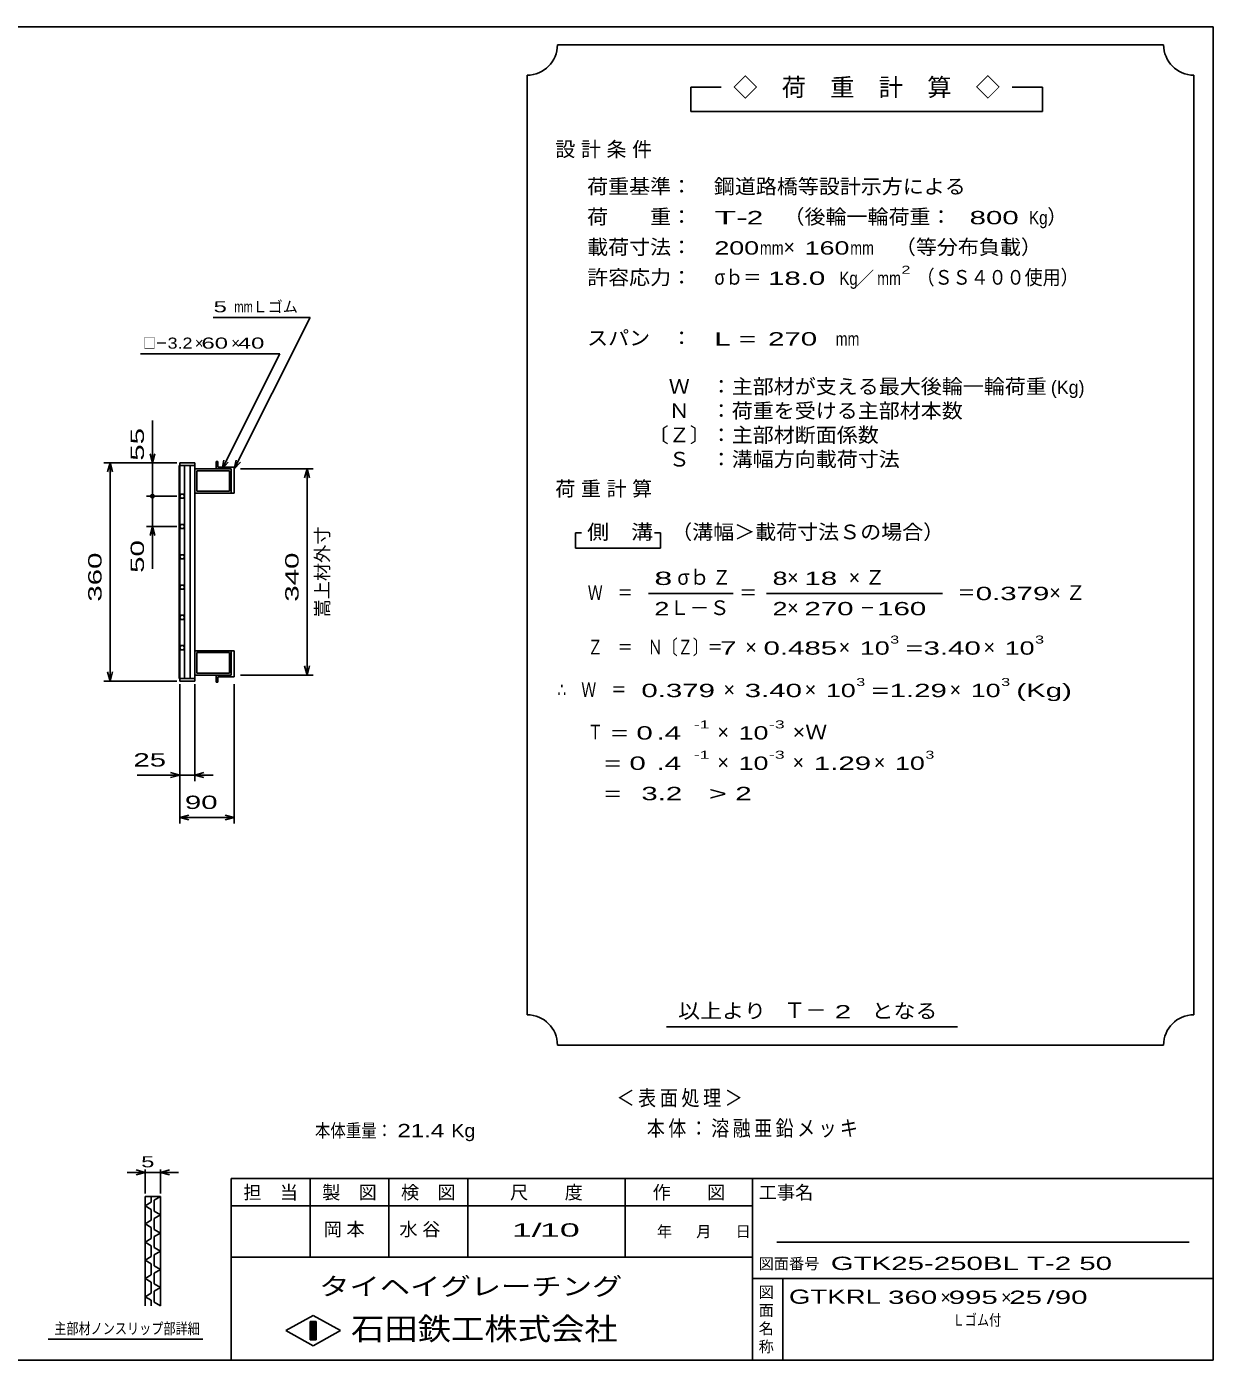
# Model space of a CAD drawing. Units: millimetres, scale not verified. Extents: x -1820 to 1731, y -1282 to 1054.
# Drawn here: x -227 to 1731, y -1146 to 1054 of the extents above; entities that cross this region are included whole.
import ezdxf
from ezdxf.enums import TextEntityAlignment as Align

# ---------------------------------------------------------------- set-up
doc = ezdxf.new("R2010")
doc.units = ezdxf.units.MM
doc.header["$LTSCALE"] = 10
for name, color, linetype, lineweight in [('0_2', 150, 'Continuous', 25), ('16', 3, 'Continuous', 25), ('22', 4, 'Continuous', 25), ('24', 2, 'Continuous', 25), ('32', 4, 'Continuous', 25)]:
    doc.layers.add(name, color=color, linetype=linetype, lineweight=lineweight)
doc.styles.add('ベクトル', font='')
doc.styles.get('ベクトル').set_extended_font_data('ベクトル')

msp = doc.modelspace()

# ---------------------------------------------------------------- linework, layer by layer
at = {"layer": '0_2'}
for p, q in [((-1729, 1053.5), (1731, 1053.5)), ((1731, 1053.5), (1731, -1146.5)), ((1731, -846.5), (111, -846.5)), ((111, -846.5), (111, -1146.5)), ((241, -846.5), (241, -976.5)), ((371, -976.5), (371, -846.5)), ((501, -846.5), (501, -976.5)), ((761, -976.5), (761, -846.5)), ((971, -846.5), (971, -1146.5)), ((971, -891.5), (111, -891.5)), ((1691, -951.5), (1011, -951.5)), ((111, -976.5), (971, -976.5)), ((971, -1011.5), (1731, -1011.5)), ((1021, -1146.5), (1021, -1011.5)), ((201, -1097.5), (246, -1072.5)), ((246, -1072.5), (291, -1097.5)), ((246, -1122.5), (201, -1097.5)), ((241, -1082.5), (251, -1082.5)), ((241, -1112.5), (241, -1082.5)), ((241, -1082.5), (243, -1082.5)), ((243, -1082.5), (243, -1112.5)), ((245, -1112.5), (245, -1082.5)), ((245, -1082.5), (247, -1082.5)), ((291, -1097.5), (246, -1122.5)), ((247, -1082.5), (247, -1112.5)), ((249, -1112.5), (249, -1082.5)), ((249, -1082.5), (251, -1082.5)), ((251, -1082.5), (251, -1112.5)), ((251, -1082.5), (251, -1112.5)), ((251, -1112.5), (241, -1112.5)), ((243, -1112.5), (245, -1112.5)), ((247, -1112.5), (249, -1112.5)), ((1731, -1146.5), (-1729, -1146.5))]:
    msp.add_line(p, q, dxfattribs=at)
at = {"layer": '16'}
for p, q in [((51, 334), (26, 334)), ((26, 334), (26, 329.5)), ((51, 329.5), (51, 334)), ((89, 336), (86, 336)), ((86, 336), (86, 324)), ((89, 327), (89, 336)), ((25.3, -21.5), (25.3, 329.5)), ((25.3, 329.5), (26, 329.5)), ((26, 329.5), (51, 329.5)), ((26, 329.5), (26, -21.5)), ((51, 329.5), (26, 329.5)), ((34, 329.5), (34, -21.5)), ((43, -21.5), (43, 329.5)), ((51, -21.5), (51, 329.5)), ((51, 324), (111, 324)), ((51, 284), (51, 324)), ((54, 321), (108, 321)), ((54, 287), (54, 321)), ((86, 324), (111, 324)), ((116, 327), (89, 327)), ((108, 321), (108, 287)), ((111, 324), (111, 284)), ((111, 324), (111, 284)), ((116, 284), (116, 327)), ((108, 287), (54, 287)), ((27.98, 282.45), (26, 278.97)), ((26, 278.97), (28.02, 275.52)), ((31.98, 282.48), (27.98, 282.45)), ((28.02, 275.52), (32.02, 275.55)), ((34, 279), (31.98, 282.48)), ((32.02, 275.55), (34, 279.03)), ((111, 284), (51, 284)), ((111, 284), (116, 284)), ((27.98, 232.45), (26, 228.97)), ((26, 228.97), (28.02, 225.52)), ((31.98, 232.48), (27.98, 232.45)), ((28.02, 225.52), (32.02, 225.55)), ((34, 229), (31.98, 232.48)), ((32.02, 225.55), (34, 229.03)), ((27.98, 182.45), (26, 178.97)), ((26, 178.97), (28.02, 175.52)), ((31.98, 182.48), (27.98, 182.45)), ((34, 179), (31.98, 182.48)), ((32.02, 175.55), (34, 179.03)), ((28.02, 175.52), (32.02, 175.55)), ((27.98, 132.45), (26, 128.97)), ((31.98, 132.48), (27.98, 132.45)), ((34, 129), (31.98, 132.48)), ((26, 128.97), (28.02, 125.52)), ((28.02, 125.52), (32.02, 125.55)), ((32.02, 125.55), (34, 129.03)), ((27.98, 82.45), (26, 78.97)), ((26, 78.97), (28.02, 75.52)), ((31.98, 82.48), (27.98, 82.45)), ((28.02, 75.52), (32.02, 75.55)), ((34, 79), (31.98, 82.48)), ((32.02, 75.55), (34, 79.03)), ((27.98, 32.45), (26, 28.97)), ((26, 28.97), (28.02, 25.52)), ((31.98, 32.48), (27.98, 32.45)), ((28.02, 25.52), (32.02, 25.55)), ((34, 29), (31.98, 32.48)), ((32.02, 25.55), (34, 29.03)), ((111, 24), (51, 24)), ((51, 24), (51, -16)), ((111, -16), (111, 24)), ((111, 24), (116, 24)), ((111, -16), (111, 24)), ((116, 24), (116, -19)), ((108, 21), (54, 21)), ((54, 21), (54, -13)), ((108, -13), (108, 21)), ((26, -21.5), (25.3, -21.5)), ((26, -21.5), (51, -21.5)), ((26, -26), (26, -21.5)), ((26, -21.5), (51, -21.5)), ((51, -16), (111, -16)), ((51, -21.5), (51, -26)), ((54, -13), (108, -13)), ((86, -28), (86, -16)), ((86, -16), (111, -16)), ((116, -19), (89, -19)), ((89, -19), (89, -28)), ((51, -26), (26, -26)), ((89, -28), (86, -28))]:
    msp.add_line(p, q, dxfattribs=at)
at = {"layer": '22'}
for p, q in [((81, 574), (241, 574)), ((116, 324), (241, 574)), ((-39, 514), (191, 514)), ((96, 324), (191, 514)), ((-19, 334), (-19, 404)), ((-99, 334), (21, 334)), ((-93, 319), (-89, 334)), ((-85, 319), (-89, 334)), ((-89, -26), (-89, 334)), ((21, 334), (-29, 334)), ((-19, 334), (-23, 349)), ((-15, 349), (-19, 334)), ((-19, 334), (-19, 279)), ((96, 324), (99, 338.6)), ((96, 324), (106, 335)), ((116, 324), (119, 338.6)), ((116, 324), (126, 335)), ((126, 324), (246, 324)), ((232, 309), (236, 324)), ((240, 309), (236, 324)), ((236, -16), (236, 324)), ((-29, 279), (21, 279)), ((-19, 229), (-19, 279)), ((-29, 229), (21, 229)), ((-23, 214), (-19, 229)), ((-15, 214), (-19, 229)), ((-19, 159), (-19, 229)), ((-89, -26), (-93, -11)), ((-89, -26), (-85, -11)), ((126, -16), (246, -16)), ((236, -16), (232, -1)), ((236, -16), (240, -1)), ((-99, -26), (21, -26)), ((26, -191), (26, -31)), ((26, -261), (26, -31)), ((51, -191), (51, -31)), ((116, -261), (116, -31)), ((-44, -181), (26, -181)), ((26, -181), (11, -177)), ((11, -185), (26, -181)), ((26, -181), (51, -181)), ((51, -181), (66, -177)), ((66, -185), (51, -181)), ((51, -181), (81, -181)), ((26, -251), (41, -247)), ((41, -255), (26, -251)), ((26, -251), (116, -251)), ((116, -251), (101, -247)), ((101, -255), (116, -251))]:
    msp.add_line(p, q, dxfattribs=at)
msp.add_circle((-19, 279), 3, dxfattribs=at)
at = {"layer": '24', "color": 4}
for p, q in [((1649, 1023.5), (649, 1023.5)), ((599, 973.5), (599, -576.5)), ((1699, -576.5), (1699, 973.5)), ((919, 953.5), (869, 953.5)), ((869, 953.5), (869, 913.5)), ((1449, 953.5), (1399, 953.5)), ((1449, 913.5), (1449, 953.5)), ((869, 913.5), (1449, 913.5)), ((689, 218.5), (679, 218.5)), ((679, 218.5), (679, 193.5)), ((819, 218.5), (809, 218.5)), ((819, 193.5), (819, 218.5)), ((679, 193.5), (819, 193.5)), ((799, 118.5), (939, 118.5)), ((994, 118.5), (1284, 118.5)), ((829, -596.5), (1309, -596.5)), ((649, -626.5), (1649, -626.5))]:
    msp.add_line(p, q, dxfattribs=at)
for centre, start, end in [((599, 1023.5), 270, 0), ((1699, 1023.5), 180, 270), ((599, -626.5), 0, 90), ((1699, -626.5), 90, 180)]:
    msp.add_arc(centre, 50, start, end, dxfattribs=at)
at = {"layer": '32'}
for p, q in [((-31, -836.5), (-46, -832.5)), ((-31, -871.5), (-31, -831.5)), ((-6, -831.5), (-6, -871.5)), ((-6, -836.5), (9, -832.5)), ((-31, -836.5), (-61, -836.5)), ((-46, -840.5), (-31, -836.5)), ((-31, -836.5), (-6, -836.5)), ((9, -840.5), (-6, -836.5)), ((-6, -836.5), (24, -836.5)), ((-31, -876.5), (-6, -876.5)), ((-31, -1056.5), (-31, -876.5)), ((-21, -876.5), (-21, -885.5)), ((-6, -876.5), (-16, -882.5)), ((-6, -876.5), (-6, -1056.5)), ((-21, -885.5), (-31, -891.5)), ((-31, -891.5), (-21, -897.5)), ((-21, -897.5), (-21, -915.5)), ((-16, -882.5), (-16, -900.5)), ((-16, -900.5), (-6, -906.5)), ((-21, -915.5), (-31, -921.5)), ((-31, -921.5), (-21, -927.5)), ((-6, -906.5), (-16, -912.5)), ((-16, -912.5), (-16, -930.5)), ((-21, -945.5), (-31, -951.5)), ((-21, -927.5), (-21, -945.5)), ((-16, -930.5), (-6, -936.5)), ((-6, -936.5), (-16, -942.5)), ((-16, -942.5), (-16, -960.5)), ((-31, -951.5), (-21, -957.5)), ((-21, -957.5), (-21, -975.5)), ((-16, -960.5), (-6, -966.5)), ((-6, -966.5), (-16, -972.5)), ((-21, -975.5), (-31, -981.5)), ((-31, -981.5), (-21, -987.5)), ((-21, -987.5), (-21, -1005.5)), ((-16, -972.5), (-16, -990.5)), ((-21, -1005.5), (-31, -1011.5)), ((-31, -1011.5), (-21, -1017.5)), ((-16, -990.5), (-6, -996.5)), ((-6, -996.5), (-16, -1002.5)), ((-16, -1002.5), (-16, -1020.5)), ((-21, -1017.5), (-21, -1035.5)), ((-16, -1020.5), (-6, -1026.5)), ((-6, -1026.5), (-16, -1032.5)), ((-16, -1032.5), (-16, -1050.5)), ((-21, -1035.5), (-31, -1041.5)), ((-31, -1041.5), (-21, -1047.5)), ((-21, -1047.5), (-21, -1056.5)), ((-16, -1050.5), (-6, -1056.5)), ((64, -1111.5), (-191, -1111.5))]:
    msp.add_line(p, q, dxfattribs=at)

# ---------------------------------------------------------------- texts
at = {"layer": '0_2', "style": 'ベクトル'}
for s, height, p in [('担\u3000当', 21.99, (131, -869.5)), ('製\u3000図', 21.99, (261, -869.5)), ('検\u3000図', 21.99, (391, -869.5)), ('尺\u3000\u3000度', 21.99, (571, -869.5)), ('作\u3000\u3000図', 21.99, (806, -869.5)), ('工事名', 21.99, (981, -869.5)), ('年', 18.33, (813, -934)), ('月', 18.33, (878, -934)), ('日', 18.33, (943, -934)), ('図面番号', 18.33, (981, -987)), ('図', 18.33, (981, -1034)), ('面', 18.33, (981, -1064)), ('名', 18.33, (981, -1094)), ('称', 18.33, (981, -1124))]:
    msp.add_text(s, height=height, dxfattribs=at).set_placement(p, align=Align.MIDDLE_LEFT)
at = {"layer": '0_2', "color": 222, "style": 'ベクトル'}
for s, height, width, p in [('タイヘイグレーチング', 29.33, 1.25, (256, -1024.5)), ('石田鉄工株式会社', 36.66, 1.1, (308.5, -1094.5))]:
    msp.add_text(s, height=height, dxfattribs=dict(at, width=width)).set_placement(p, align=Align.MIDDLE_LEFT)
at = {"layer": '22', "color": 2, "style": 'ベクトル'}
for s, height, width, p in [(' 5 ', 18.33, 1.6, (71, 591.5)), ('mm', 18.33, 0.75, (116, 591.5)), ('□－', 18.33, 0.8, (-34, 531.5)), ('3.2', 18.33, 1.2, (6, 531.5)), (' 60 ', 18.33, 1.6, (51, 531.5)), (' 40 ', 18.33, 1.6, (111, 531.5)), (' 25 ', 21.99, 1.65, (-64, -156)), (' 90 ', 21.99, 1.65, (21, -226)), ('本体重量：', 21.99, 0.85, (249, -767.5)), (' 21.4', 21.99, 1.35, (374, -767.5)), ('Kg', 21.99, 1.1, (474, -767.5)), ('1/', 21.99, 2, (574, -931.5)), (' 10 ', 21.99, 2, (604, -931.5)), ('GTK25-250BL T-2 50           ', 21.99, 1.65, (1100, -986.5)), ('GTKRL', 23.46, 1.45, (1031, -1041.5)), (' 360 ', 21.99, 1.65, (1181, -1042.5)), (' 995 ', 21.99, 1.65, (1281, -1042.5)), (' 25 ', 21.99, 1.65, (1381, -1042.5)), ('/', 21.99, 1.65, (1456, -1042.5)), (' 90 ', 21.99, 1.65, (1456, -1042.5)), ('Ｌゴム付', 18.33, 0.8, (1301, -1080))]:
    msp.add_text(s, height=height, dxfattribs=dict(at, width=width)).set_placement(p, align=Align.MIDDLE_LEFT)
for s, height, p in [('Ｌゴム', 18.33, (146, 591.5)), ('×', 18.33, (51, 531.5)), ('×', 18.33, (111, 531.5)), ('×', 21.99, (1281, -1042.5)), ('×', 21.99, (1381, -1042.5))]:
    msp.add_text(s, height=height, dxfattribs=at).set_placement(p, align=Align.MIDDLE_LEFT)
at = {"layer": '22', "color": 2, "style": 'ベクトル', "width": 1.65}
for s, p in [(' 55 ', (-44, 324)), (' 50 ', (-44, 139)), (' 360 ', (-114, 91.5)), (' 340', (211, 91.5))]:
    msp.add_text(s, height=21.99, rotation=90, dxfattribs=at).set_placement(p, align=Align.MIDDLE_LEFT)
at = {"layer": '22', "color": 2, "style": 'ベクトル'}
msp.add_text('嵩上材外寸', height=21.99, rotation=90, dxfattribs=at).set_placement((261, 79), align=Align.MIDDLE_LEFT)
at = {"layer": '22', "color": 2, "attachment_point": 4, "style": 'ベクトル'}
for s, insert, char_height in [('\\T1.2;\\W0.85;＜表面処理＞', (746.5, -715), 25.66), ('\\T1.19;\\W0.85;本体：溶融亜鉛メッキ', (796.5, -765), 25.66), ('\\T1.25;岡本\u3000', (263.5, -931.5), 21.99), ('\\T1.25;水谷\u3000', (388.5, -931.5), 21.99)]:
    msp.add_mtext(s, dxfattribs=dict(at, insert=insert, char_height=char_height))
at = {"layer": '24', "style": 'ベクトル'}
for s, height, p in [('◇\u3000荷\u3000重\u3000計\u3000算\u3000◇', 29.33, (939, 953.5)), ('）', 24.19, (1457, 740)), ('×', 24.19, (1022, 690)), ('／', 21.99, (1141.5, 638.5)), ('(Kg)', 21.99, (1463, 458.5)), ('σｂ', 24.19, (847, 145)), ('×', 24.19, (1028, 145)), ('Ｌ－Ｓ', 24.19, (834, 95)), ('×', 24.19, (1028, 95)), ('×', 24.19, (959, 30)), ('×', 24.19, (1113, 30)), ('×', 24.19, (1352, 30)), ('×', 24.19, (923, -40)), ('×', 24.19, (1057, -40)), ('×', 24.19, (1296, -40)), ('×', 24.19, (913, -110)), ('×', 24.19, (913, -160)), ('×', 24.19, (1037, -160)), ('×', 24.19, (1171, -160)), ('Ｔ－', 25.66, (1023, -569))]:
    msp.add_text(s, height=height, dxfattribs=at).set_placement(p, align=Align.MIDDLE_LEFT)
for s, height, width, p in [('荷重基準：\u3000', 24.19, 1.05, (698, 790)), ('鋼道路橋等設計示方による', 24.19, 1.05, (907, 790)), ('荷\u3000\u3000重：\u3000', 24.19, 1.05, (698, 740)), ('T-', 21.99, 2, (908, 738.5)), (' 2 ', 21.99, 1.65, (948, 738.5)), ('（後輪一輪荷重：', 24.19, 1.05, (1022, 740)), ('  800', 21.99, 1.65, (1302, 738.5)), ('Kg', 21.99, 0.85, (1427, 738.5)), ('載荷寸法：\u3000', 24.19, 1.05, (698, 690)), ('\u3000（等分布負載）', 24.19, 1.05, (1171, 690)), ('200', 21.99, 1.5, (908, 688.5)), ('mm', 21.99, 0.8, (983, 688.5)), ('160', 21.99, 1.5, (1057, 688.5)), ('mm', 21.99, 0.8, (1132, 688.5)), ('許容応力：\u3000', 24.19, 1.05, (698, 640)), ('σｂ＝', 24.19, 0.9, (908, 640)), (' 18.0', 21.99, 1.65, (983, 638.5)), ('Kg', 21.99, 0.85, (1114, 638.5)), ('mm', 21.99, 0.8, (1176.5, 638.5)), ('2', 13.2, 1.5, (1216.5, 652.5)), ('（ＳＳ４００使用）', 24.19, 0.9, (1241.5, 640)), ('スパン\u3000：\u3000', 24.19, 1.05, (698, 540)), ('L =', 21.99, 1.65, (908, 538.5)), (' 270 ', 21.99, 1.65, (983, 538.5)), ('mm', 21.99, 0.8, (1108, 538.5)), ('\u3000Ｗ\u3000：主部材が支える最大後輪一輪荷重', 24.19, 1.05, (798, 460)), ('\u3000Ｎ\u3000：荷重を受ける主部材本数', 24.19, 1.05, (798, 420)), ('〔Ｚ〕：主部材断面係数', 24.19, 1.05, (798, 380)), ('\u3000Ｓ\u3000：溝幅方向載荷寸法', 24.19, 1.05, (798, 340)), ('側\u3000溝', 24.19, 1.1, (698, 220)), ('\u3000（溝幅＞載荷寸法Ｓの場合）', 24.19, 1.05, (802, 220)), ('8', 21.99, 1.8, (809, 143.5)), ('Ｚ', 24.19, 0.9, (905, 145)), ('8', 21.99, 1.5, (1004, 143.5)), (' 18 ', 21.99, 1.65, (1043, 143.5)), ('Ｗ\u3000＝', 24.19, 0.75, (699, 120)), ('＝', 24.19, 0.9, (949, 120)), ('＝', 24.19, 0.9, (1309, 120)), ('0.379', 21.99, 1.65, (1339, 118.5)), ('2', 21.99, 1.5, (809, 93.5)), ('2', 21.99, 1.5, (1004, 93.5)), (' 270 ', 21.99, 1.65, (1043, 93.5)), ('－', 24.19, 0.75, (1148, 95)), (' 160 ', 21.99, 1.65, (1163, 93.5)), ('Ｚ\u3000＝\u3000Ｎ〔Ｚ〕＝', 24.19, 0.75, (699, 30)), ('3', 13.2, 1.5, (1198, 42.5)), ('3', 13.2, 1.5, (1437, 42.5)), (' 7 ', 21.99, 1.65, (904, 28.5)), ('0.485', 21.99, 1.65, (989, 28.5)), ('10', 21.99, 1.5, (1148, 28.5)), ('=', 21.99, 1.7, (1223, 28.5)), ('3.40', 21.99, 1.65, (1253, 28.5)), ('10', 21.99, 1.5, (1387, 28.5)), ('3', 13.2, 1.5, (1142, -27.5)), ('3', 13.2, 1.5, (1381, -27.5)), ('∴\u3000Ｗ\u3000＝', 24.19, 0.75, (649, -40)), (' 0.379', 21.99, 1.65, (774, -41.5)), ('3.40', 21.99, 1.65, (958, -41.5)), ('10', 21.99, 1.5, (1092, -41.5)), ('=', 21.99, 1.7, (1167, -41.5)), ('1.29', 21.99, 1.65, (1197, -41.5)), ('10', 21.99, 1.5, (1331, -41.5)), ('(Kg)', 21.99, 1.65, (1406, -41.5)), ('Ｔ', 24.19, 0.75, (699, -110)), (' = 0', 21.99, 1.65, (724, -111.5)), (' .4 ', 21.99, 1.65, (799, -111.5)), ('-1', 13.2, 1.65, (874, -97.5)), ('10', 21.99, 1.5, (948, -111.5)), ('-3', 13.2, 1.65, (998, -97.5)), ('×Ｗ', 24.19, 1.1, (1037, -110)), ('  = 0', 21.99, 1.65, (699, -161.5)), (' .4 ', 21.99, 1.65, (799, -161.5)), ('-1', 13.2, 1.65, (874, -147.5)), ('10', 21.99, 1.5, (948, -161.5)), ('-3', 13.2, 1.65, (998, -147.5)), ('1.29', 21.99, 1.65, (1072, -161.5)), ('10', 21.99, 1.5, (1206, -161.5)), ('3', 13.2, 1.5, (1256, -147.5)), ('  =', 21.99, 1.65, (699, -211.5)), (' 3.2', 21.99, 1.65, (774, -211.5)), ('>', 21.99, 1.7, (899, -211.5)), (' 2 ', 21.99, 1.65, (929, -211.5)), ('以上より\u3000', 24.19, 1.1, (848, -570)), (' 2 ', 21.99, 1.65, (1093, -571.5)), ('となる', 24.19, 1.1, (1167, -570))]:
    msp.add_text(s, height=height, dxfattribs=dict(at, width=width)).set_placement(p, align=Align.MIDDLE_LEFT)
at = {"layer": '24', "char_height": 24.19, "attachment_point": 4, "style": 'ベクトル'}
for s, insert in [('\\T1.28;設計条件', (645.5, 850)), ('\\T1.28;荷重計算', (645.5, 290)), ('\\T1.42;×Ｚ', (1129.5, 145)), ('\\T1.42;×Ｚ', (1460.5, 120))]:
    msp.add_mtext(s, dxfattribs=dict(at, insert=insert))
at = {"layer": '32', "color": 2, "style": 'ベクトル'}
for s, width, p in [(' 5 ', 1.6, (-48.5, -819)), ('主部材ノンスリップ部詳細', 0.8, (-181, -1094))]:
    msp.add_text(s, height=18.33, dxfattribs=dict(at, width=width)).set_placement(p, align=Align.MIDDLE_LEFT)

doc.saveas('drawing.dxf')
